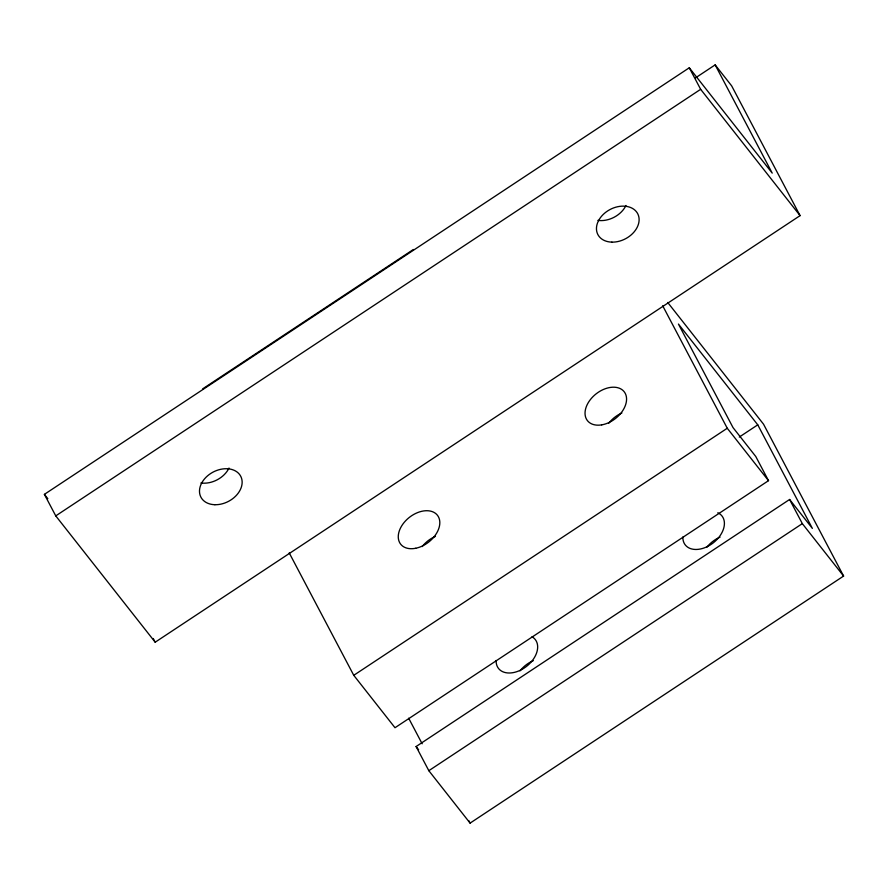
<?xml version="1.0" encoding="UTF-8"?>
<svg xmlns="http://www.w3.org/2000/svg" width="888" height="888" viewBox="0 0 888 888"><rect width="100%" height="100%" fill="white"/><g stroke="black" fill="none" stroke-linecap="round" stroke-linejoin="round"><path stroke-width="1.33" d="M202.708 388.833L413.364 249.495M715.151 64.88L731.645 85.847L800.077 215.629L155.189 642.202L55.755 515.884L44.4 494.35L689.288 67.777L772.216 173.116L715.151 64.88L695.504 77.878M55.755 515.884L700.643 89.311L689.288 67.777M667.721 302.475L763.536 424.198L843.6 576.057L470.096 823.12L428.826 770.695L416.095 746.542L789.599 499.478L812.365 528.393L757.764 424.841L678.432 324.053L733.033 427.605L755.777 456.51L768.509 480.663L395.005 727.727L353.757 675.313L727.261 428.249L662.692 305.783M739.282 437.063L757.764 424.841M428.826 770.695L802.33 523.631L789.599 499.478M700.643 89.311L800.077 215.629M727.261 428.249L768.509 480.663M802.33 523.631L843.6 576.057M416.095 746.542L418.625 749.75M44.4 494.35L47.819 498.69M468.809 820.667L470.096 823.12M408.669 718.203L422.155 743.778M289.211 552.891L353.757 675.313M153.247 638.528L155.189 642.202M229.015 468.054A22.489 16.55 -27.8 0 1 200.921 482.961M625.985 205.472A22.489 16.55 -27.8 0 1 597.89 220.379M519.991 670.884A23.388 15.684 -38.2 0 1 533.288 660.672M706.748 547.352A23.388 15.684 -38.2 0 1 720.046 537.14M422.155 546.586A23.388 15.684 -38.2 0 1 435.453 536.374M608.68 423.343A23.388 15.684 -38.2 0 1 621.866 412.987M717.793 512.764A23.388 15.684 -38.2 0 1 711.654 544.044A23.388 15.684 -38.2 0 1 682.872 536.985M532.012 636.785A23.388 15.684 -38.2 0 1 524.275 668.009A23.388 15.684 -38.2 0 1 496.126 660.517M214.907 504.717A22.489 16.55 -27.8 0 0 241.525 478.177A22.489 16.55 -27.8 0 0 206.016 477.267A22.489 16.55 -27.8 0 0 214.907 504.717M611.876 242.135A22.489 16.55 -27.8 0 0 638.494 215.595A22.489 16.55 -27.8 0 0 602.996 214.674A22.489 16.55 -27.8 0 0 611.876 242.135M415.728 548.262A23.388 15.684 -38.2 0 0 438.472 516.871A23.388 15.684 -38.2 0 0 402.941 524.009A23.388 15.684 -38.2 0 0 415.728 548.262M601.742 424.864A23.388 15.684 -38.2 0 0 625.474 393.85A23.388 15.684 -38.2 0 0 590.187 399.833A23.388 15.684 -38.2 0 0 601.742 424.864"/></g></svg>
